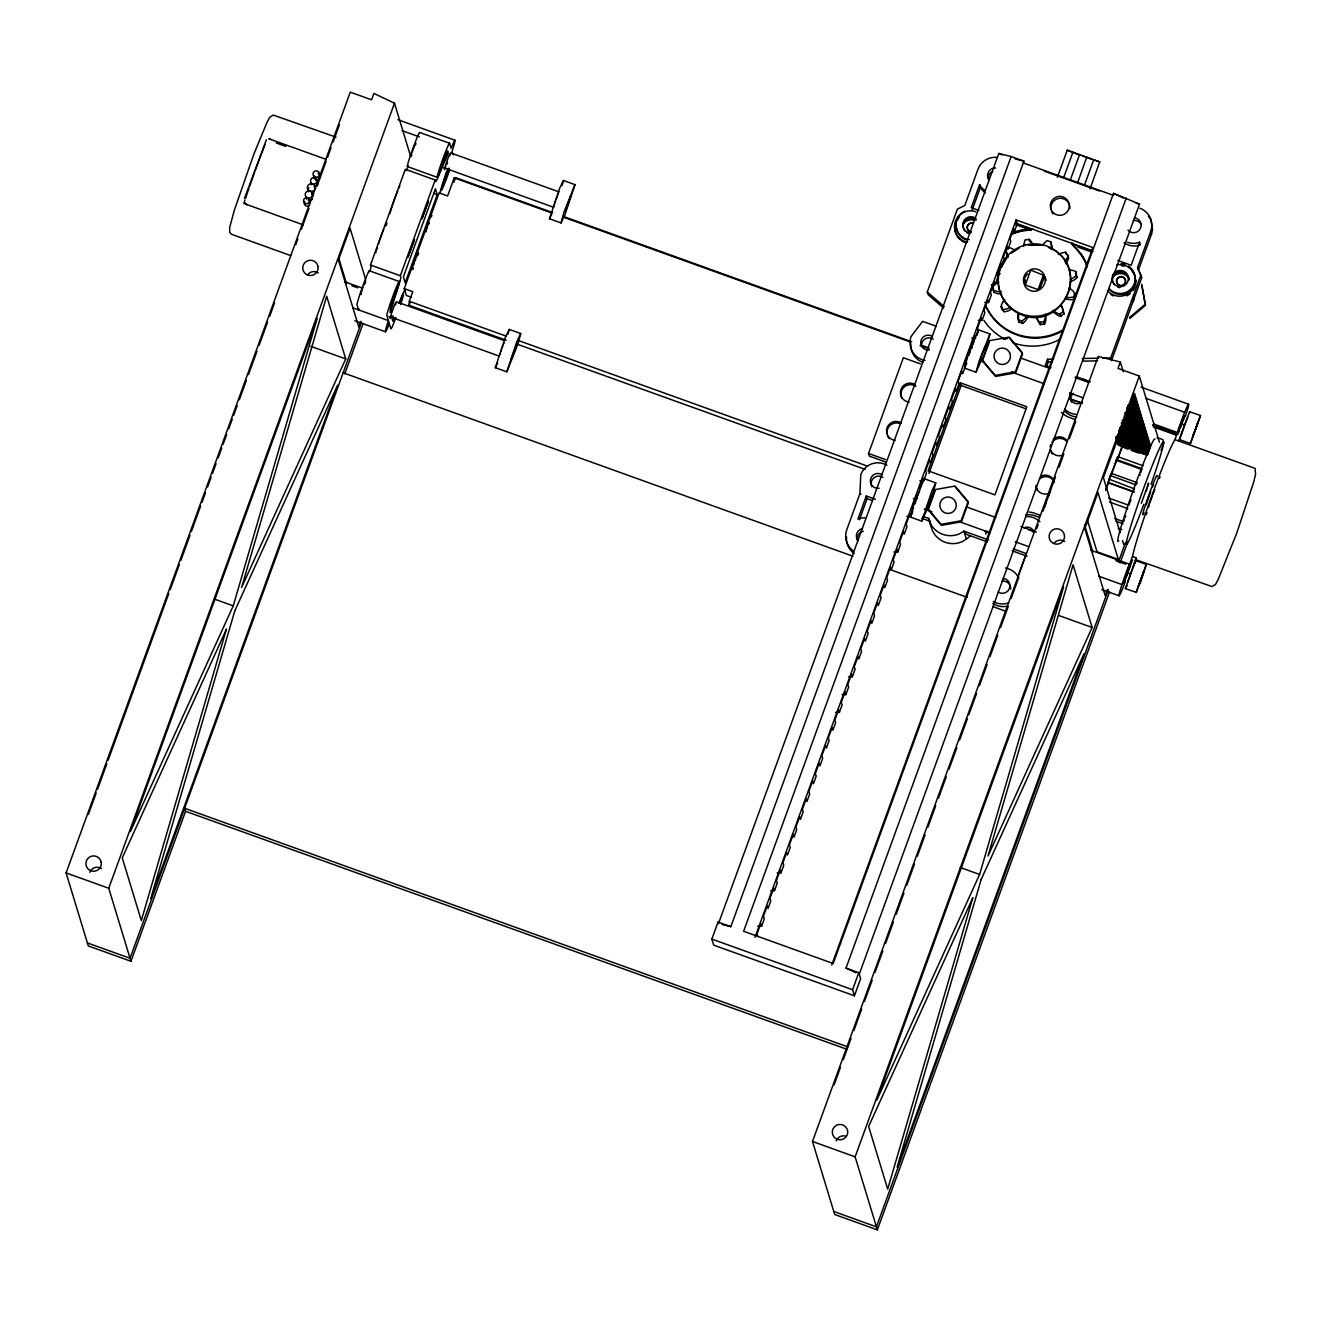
<?xml version="1.0" encoding="UTF-8"?>
<svg xmlns="http://www.w3.org/2000/svg" width="1322" height="1322" viewBox="0 0 1322 1322"><rect width="100%" height="100%" fill="white"/><g stroke="black" fill="none" stroke-linecap="round" stroke-linejoin="round"><path stroke-width="1.5" d="M1133.797 491.982L1108.2 482.761L1108.48 481.225A21.449 1.124 -70.2 0 1 1108.894 479.704L1110.348 475.623A22.639 1.19 -70.2 0 1 1110.943 474.367L1121.849 448.323M506.144 340.2L409.093 305.283L409.291 301.267L412.778 291.683L404.251 288.626L439.086 192.88L447.629 195.953L454.206 177.875L455.561 177.627L552.613 212.561M931.531 494.808L925.995 509.681L928.259 504.673M1125.65 577.598L1128.393 569.518M1125.65 575.995L1132.855 555.091A63.539 3.322 -70.2 0 1 1152.602 493.635A63.539 3.322 -70.2 0 1 1174.746 440.028L1181.091 423.718L1184.495 424.94L1187.668 417.24M1175.258 439.73L1255.074 468.368L1255.586 474.268L1253.719 481.952L1236.764 533.08L1218.306 579.218L1215.48 584.456L1212.043 586.588L1135.945 559.735L1136.127 557.834L1132.706 556.612M1184.132 417.108L1184.429 415.918L1183.058 418.661M1111.505 474.317L1111.604 473.474L1137.168 482.613L1137.085 483.522M1139.977 582.87L1138.407 586.109L1143.976 570.79L1136.309 592.405L1125.402 588.62L1135.648 560.611L1146.306 564.444L1140.109 583.613M1135.648 560.611L1135.086 563.288M1136.077 592.454L1146.306 564.444M1179.604 439.697L1189.602 411.753L1200.508 415.521L1190.511 443.481L1179.852 439.648M1189.734 412.58L1189.85 411.687M1190.279 443.548L1200.508 415.521M1018.618 314.686L1018.502 318.982A22.044 21.962 -16.9 0 0 1018.584 319.709M1134.094 491.767L1108.497 482.563L1106.679 487.934M1139.861 208.248A18.161 18.095 -16.9 0 1 1150.735 231.4L1137.564 267.573L1138.374 270.217L1151.545 234.06L1152.553 229.433L1150.917 220.229A18.161 18.095 -16.9 0 0 1148.372 216.246M1117.553 457.875L1117.701 456.867A22.639 1.19 -70.2 0 0 1117.635 456.602L1143.216 465.807M360.675 294.409L363.005 287.171M394.766 317.544L394.964 318.172M418.083 254.799L418.38 253.279L417.851 254.039M418.215 254.452L418.479 253.361M426.015 231.928L426.411 230.491M553.736 206.86L554.364 204.563M1124.311 580.408L1123.997 581.944L1125.303 579.614M1146.207 505.004L1150.718 491.42M1127.468 582.672L1136.127 557.834M1182.711 420.974L1179.852 428.675M1184.132 417.455L1184.38 416.413M495.304 367.698L505.318 337.507L509.251 329.409L520.769 333.557L517.728 344.596L506.822 371.846L495.304 367.698L497.667 362.839M507.879 334.383L509.251 329.409M506.822 371.846L516.836 341.654L520.769 333.557M549.506 218.774L559.52 188.583L563.453 180.486L574.971 184.634L564.957 214.825L561.024 222.922L549.506 218.774L551.869 213.916M562.081 185.46L563.453 180.486M561.024 222.922L564.064 211.867L574.971 184.634M927.152 509.251L921.814 521.165L910.296 517.034L913.337 505.979L924.243 478.729L935.761 482.877L932.721 493.932M921.814 521.165L931.828 490.974L935.761 482.877M981.354 360.328L976.016 372.259L964.498 368.111L967.539 357.056L978.445 329.822L989.963 333.954L986.923 345.009M976.925 335.342L978.445 329.822M976.016 372.259L979.057 361.203L989.963 333.954M1028.4 316.454L1025.525 320.849A22.044 21.962 -16.9 0 1 1022.633 323.378L1019.047 322.155L1018.155 318.982A21.449 21.367 -16.9 0 1 1017.758 316.041L1017.725 314.239A13.782 13.732 -16.9 0 1 1017.824 312.984C1002.588 305.399 994.474 286.246 1000.01 270.085M1139.944 475.292L1140.208 474.449M233.234 605.873L317.247 318.189L130.382 831.621L233.234 605.873L215.783 599.593M979.619 874.453L1063.632 586.77L876.767 1100.201L979.619 874.453L960.235 867.48M365.136 283.272L365.5 282.032M411.588 154.03L410.977 156.541L411.853 154.922M415.472 144.99L415.835 143.751M395.609 304.721C398.137 293.748 385.974 328.352 391.709 315.644M412.348 269.126L412.927 267.275M449.81 155.798C452.388 144.825 440.16 179.445 445.911 166.721M499.766 354.841L500.162 353.486M914.758 504.178L917.798 495.238M968.96 355.254L970.546 350.28M930.903 497.089L931.299 495.733M1147.711 486.628L1148.603 483.009L1141.365 503.318M1124.758 578.904L1123.469 583.382L1125.766 578.325M1129.203 568.691L1129.666 567.121M1183.405 419.785L1183.868 418.198M1122.13 447.431L1122.609 445.811A22.639 1.19 -70.2 0 0 1122.857 444.969M1012.47 308.72L1007.909 310.984A22.044 21.962 -16.9 0 1 1004.142 311.728L1001.663 308.885L1001.25 305.746A21.449 21.367 -16.9 0 1 1002.373 302.969L1003.249 301.399M1001.663 308.885L1001.927 308.009A22.044 21.962 -16.9 0 1 1002.208 307.249M1060.211 253.576L1062.574 252.783A22.639 22.557 -16.9 0 1 1065.681 252.221L1067.895 255.956A21.449 21.367 -16.9 0 1 1066.771 258.715L1065.879 260.285A13.782 13.732 -16.9 0 1 1065.168 261.31A11.204 11.171 -16.9 0 1 1064.805 261.756M358.906 308.737L358.543 309.877L357.006 304.82A18.161 0.942 -70.2 0 1 363.55 284.081A18.161 0.942 -70.2 0 1 369.301 271.754M393.592 318.982L392.849 321.263L392.171 319.015L393.278 315.991M426.857 228.97L427.469 227.087M449.348 168.985L444.985 180.436L449.083 168.092M984.559 349.867C988.806 335.441 976.545 368.673 981.783 357.518M1140.803 472.516L1141.15 471.442A22.044 1.157 -70.2 0 1 1141.564 470.202M1124.262 580.209L1125.352 577.003M1128.294 570.658L1127.633 572.657M1178.464 431.286L1181.901 421.52M1182.496 421.735L1181.835 423.734M1183.074 420.859L1183.686 418.958M1185.305 416.529L1186.809 411.836A22.689 1.19 -70.2 0 0 1185.999 409.159L1184.297 413.257A22.689 1.19 -70.2 0 0 1178.365 429.22L1177.72 433.963L1152.685 424.957M1111.719 473.871L1115.388 462.799A21.449 1.124 -70.2 0 1 1116.198 460.287L1117.635 456.602M245 199.903L243.826 203.472L303.135 224.823M245.661 197.97L248.966 188.253M412.084 152.476L414.645 145.47M413.439 265.573L414.249 263.26M500.708 351.784L501.352 349.884M554.91 202.877L555.554 200.961M1146.108 491.453L1146.984 488.892M1124.89 578.226L1126.08 574.872M1129.186 405.061L1132.921 406.399L1135.615 396.583L1132.227 404.152L1135.135 394.997L1131.748 402.566L1134.64 393.411L1103.391 477.573L1120.164 532.716M1127.798 405.97L1133.4 407.986L1136.094 398.17L1132.921 406.399M1128.277 407.556L1133.879 409.572L1136.573 399.756L1133.4 407.986M1126.906 408.465L1134.359 411.159L1137.069 401.343L1133.879 409.572M1127.385 410.051L1134.854 412.745L1137.548 402.929L1134.359 411.159M1127.864 411.638L1135.334 414.331L1138.027 404.515L1134.854 412.745M1126.476 412.563L1135.813 415.918L1138.506 406.102L1135.334 414.331M1125.105 413.472L1136.292 417.504L1138.986 407.688L1135.813 415.918M1125.584 415.058L1136.771 419.091L1139.481 409.275L1136.292 417.504M1124.196 415.967L1137.267 420.677L1139.961 410.861L1136.771 419.091M1124.692 417.554L1137.746 422.263L1140.44 412.447L1137.267 420.677M1125.171 419.14L1138.225 423.833L1140.919 414.034L1137.746 422.263M1123.783 420.049L1138.705 425.42L1141.415 415.604L1138.225 423.833M1122.395 420.974L1139.2 427.006L1141.894 417.19L1138.705 425.42M1122.89 422.561L1139.68 428.592L1142.373 418.777L1139.2 427.006M1121.502 423.47L1140.159 430.179L1142.852 420.363L1139.68 428.592M1121.981 425.056L1140.638 431.765L1143.348 421.949L1140.159 430.179M1122.461 426.642L1141.134 433.352L1143.827 423.536L1140.638 431.765M1121.089 427.551L1141.613 434.938L1144.307 425.122L1141.134 433.352M1119.701 428.46L1142.092 436.524L1144.786 426.709L1141.613 434.938M1120.18 430.047L1142.572 438.111L1145.265 428.295L1142.092 436.524M1118.809 430.972L1143.051 439.697L1145.761 429.881L1142.572 438.111M1119.288 432.542L1143.547 441.284L1146.24 431.468L1143.051 439.697M1119.767 434.128L1144.026 442.87L1146.719 433.054L1143.547 441.284M1118.379 435.054L1144.505 444.456L1147.199 434.641L1144.026 442.87M1117.007 435.963L1144.984 446.026L1147.694 436.227L1144.505 444.456M1115.619 436.871L1145.48 447.613L1148.174 437.813L1144.984 446.026M1116.099 438.458L1145.959 449.199L1148.653 439.383L1145.48 447.613M1147.413 453.958L1150.586 445.729L1147.694 454.884L1117.834 444.142L1117.553 443.217L1147.413 453.958L1117.354 442.556L1117.073 441.631L1146.918 452.372L1116.578 440.044L1146.438 450.785L1149.132 440.97L1145.959 449.199M1146.719 451.711L1149.628 442.556L1146.438 450.785M1147.199 453.297L1150.107 444.142L1146.918 452.372M1105.671 489.718L1111.472 473.491M1065.317 299.185L1071.217 299.747A22.044 21.962 -16.9 0 0 1073.481 299.383L1074.389 299.185L1073.695 296.921L1074.935 293.335A22.044 21.962 -16.9 0 0 1072.406 290.46L1071.035 289.287A13.782 13.732 -16.9 0 0 1070.01 288.576A11.204 11.171 -16.9 0 0 1069.217 288.113L1068.936 287.981M1074.389 299.185L1075.629 295.616L1074.935 293.335M249.627 186.303L254.551 172.438M244.52 198.366L266.366 139.785M847.666 1046.859L184.634 808.271L185.559 811.295L130.961 961.276L88.31 945.941L66.1 872.917L350.28 92.143L371.598 99.811L373.928 93.432L394.485 103.232L410.448 155.732M88.425 814.335L96.192 793.035M97.597 789.151L106.768 763.967M108.173 760.084L168.819 593.462M170.224 589.595L179.395 564.411M180.8 560.528L189.971 535.344M191.393 531.477L200.547 506.276M201.969 502.41L205.488 492.726M207.604 486.909L211.123 477.225M212.545 473.342L216.064 463.658M218.18 457.842L221.716 448.158M223.121 444.291L226.64 434.591M228.756 428.791L232.292 419.091M233.697 415.224L237.216 405.54M239.332 399.723L246.388 380.339M248.503 374.539L256.964 351.288M259.079 345.472L267.54 322.221M269.655 316.404L274.596 302.854M295.764 244.702L297.847 238.985M301.3 229.466L308.918 208.529M317.131 185.989L326.187 161.086M327.592 157.268L331.062 147.684M333.161 141.95L339.44 124.714M130.961 961.276L108.751 888.252L394.485 103.232M370.193 270.316A22.689 1.19 -70.2 0 0 370.937 266.515L370.474 265.011L405.325 169.282L435.186 180.023L435.649 181.527A22.689 1.19 -70.2 0 0 440.011 172.538A28.126 1.471 -70.2 0 1 445.481 159.879L448.29 153.022L447.613 150.791L446.886 153.055A18.161 0.942 -70.2 0 1 437.714 176.768A18.161 0.942 -70.2 0 1 441.862 161.73A18.161 0.942 -70.2 0 1 449.579 143.239L419.718 132.497A18.161 0.942 -70.2 0 0 412.266 150.229A18.161 0.942 -70.2 0 0 407.672 166.341M360.823 321.395L358.774 327.013L338.415 260.054L350.033 228.144L365.599 279.355M361.484 322.37L130.035 958.252L87.384 942.917M344.761 373.878L363.12 323.444M395.922 317.644A18.161 0.942 -70.2 0 1 390.882 328.798L386.867 315.561A18.161 0.942 -70.2 0 1 393.675 294.095A18.161 0.942 -70.2 0 1 399.029 283.073A18.161 0.942 -70.2 0 1 390.354 308.356L390.221 312.587L392.75 304.787A28.126 1.471 -70.2 0 1 397.426 289.535A22.689 1.19 -70.2 0 0 400.797 277.273L400.335 275.753L435.186 180.023M437.235 194.731L405.176 282.792L403.392 276.893L435.434 188.798L437.235 194.731L433.517 193.392M409.093 305.283L410.25 302.094M453.81 182.419L455.561 177.627M886.384 462.254L869.331 456.123L868.521 453.479L903.356 357.733L920.426 363.88M943.478 307.96L928.094 294.657L927.284 292.013L957.359 209.173L964.829 205.422L977.999 169.249A18.161 18.095 -16.9 0 1 996.623 157.368M875.395 499.253L866.307 495.981L857.912 519.05L860.639 518.174A18.161 18.095 -16.9 0 1 865.381 517.96M984.659 190.236A18.161 18.095 -16.9 0 1 981.155 187.063L979.619 184.667L971.224 207.719L978.891 210.479M859.416 519.777L867.116 498.642L866.307 495.981M972.034 210.363L980.428 187.311L979.619 184.667M1126.294 197.97L845.997 968.101L858.788 972.711L860.622 978.759L854.425 995.78L713.682 945.131L711.847 939.083L718.044 922.062L730.835 926.672L1011.132 156.541L1023.939 161.135L743.625 931.266L833.191 963.507L1113.504 193.376L1139.547 204.084L859.25 974.231M1011.132 156.541L998.804 153.451L718.49 923.582L718.044 922.062M754.978 937.381L1016.122 219.915L1092.897 247.545L831.753 965.01M916.427 495.899L912.676 506.21L913.485 508.854M919.154 488.396L922.921 478.068L923.731 480.712L919.864 480.729M968.332 353.305L964.564 363.633L965.374 366.277L962.647 373.779L961.838 371.135L958.086 381.447L958.88 384.107L956.153 391.593L955.343 388.949L951.592 399.277L952.402 401.921L949.675 409.423L948.866 406.779L945.114 417.108L945.908 419.752L943.181 427.254L942.371 424.593L938.62 434.921L939.43 437.565L936.703 445.068L935.893 442.424L932.126 452.752L932.935 455.396L930.209 462.898L929.399 460.238L925.648 470.566L926.458 473.21L923.731 480.712M757.688 926.292L761.555 926.292L764.281 918.79L763.472 916.146L767.223 905.818L768.032 908.462L770.759 900.96L769.966 898.316L773.717 887.987L774.527 890.648L770.66 890.648M774.527 890.648L777.253 883.146L776.444 880.502L780.211 870.173L781.005 872.817L777.154 872.834M781.005 872.817L783.748 865.315L782.938 862.671L786.689 852.343L787.499 855.004L790.226 847.501L789.416 844.857L793.183 834.529L793.977 837.173L796.72 829.671L795.91 827.027L799.661 816.699L800.471 819.343L803.198 811.857L802.388 809.196L806.156 798.885L806.965 801.529L809.692 794.026L808.882 791.382L812.633 781.054L813.443 783.698L816.17 776.212L815.36 773.552L819.128 763.24L819.937 765.884L822.664 758.382L821.854 755.738L825.606 745.41L826.415 748.054L829.142 740.568L828.349 737.907L832.1 727.596L832.91 730.24L835.636 722.737L834.826 720.093L838.594 709.765L839.387 712.409L835.537 712.426M839.387 712.409L842.114 704.907L841.321 702.263L845.072 691.935L845.882 694.595L842.015 694.595M845.882 694.595L848.608 687.093L847.799 684.449L851.566 674.121L852.359 676.765L848.509 676.781M852.359 676.765L855.103 669.263L854.293 666.619L858.044 656.29L858.854 658.951L861.58 651.449L860.771 648.805L864.538 638.476L865.348 641.12L868.075 633.618L867.265 630.974L871.016 620.646L871.826 623.306L874.553 615.804L873.743 613.16L877.511 602.832L878.32 605.476L881.047 597.974L880.237 595.33L883.988 585.002L884.798 587.646L887.525 580.16L886.732 577.499L890.483 567.188L891.292 569.832L894.019 562.329L893.209 559.685L896.96 549.357L897.77 552.001L893.92 552.018M897.77 552.001L900.497 544.515L899.704 541.855L903.455 531.543L904.265 534.187L906.991 526.685L906.181 524.041L909.949 513.713L910.742 516.357L906.892 516.373M911.436 514.489L912.791 510.738M976.991 334.383L978.346 330.632L977.536 327.988L981.304 317.66L982.114 320.304L978.247 320.321M982.114 320.304L984.84 312.818L984.031 310.158L987.782 299.846L988.592 302.49L984.725 302.49M988.592 302.49L991.318 294.988L990.509 292.344L994.276 282.016L995.086 284.66L991.219 284.676M995.086 284.66L997.813 277.157L997.003 274.513L1000.754 264.185L1001.564 266.846L1004.29 259.343L1003.497 256.699L1007.248 246.371L1008.058 249.015L1010.785 241.513L1009.975 238.869L1013.726 228.541L1014.536 231.201L1017.262 223.699L1016.122 219.915M935.216 490.677L928.242 509.813L941.38 525.363L961.491 521.777L968.448 502.624L955.31 487.074M989.418 341.754L982.444 360.889L995.582 376.456L1015.693 372.854L1022.65 353.718L1009.512 338.151M1057.402 177.198L1067.234 150.179L1077.281 154.063M1063.78 177.313L1072.919 152.228L1080.619 155.203M1070.44 179.643L1079.578 154.558L1092.236 159.351M1043.752 274.084L1037.704 290.691L1036.299 291.137A11.27 11.22 -16.9 0 1 1025.723 287.337L1024.93 286.097L1030.962 269.49L1032.383 269.044A11.27 11.22 -16.9 0 1 1042.959 272.844L1044.595 277.471M1077.761 182.337L1086.734 157.12M1039.786 289.402L1044.496 276.496L1045.272 277.719A11.27 11.22 -16.9 0 1 1046.148 280.446M1084.585 184.799L1093.724 159.714L1099.722 161.813L1090.022 188.93M1053.651 359.105L1047.536 359.237L1045.256 365.483L1051.007 367.566M1046.627 366.574L1048.329 361.881L1047.536 359.237M854.425 995.78L852.591 989.732L858.788 972.711M1127.484 242.29A18.161 18.095 -16.9 0 0 1136.837 243.083L1139.564 242.207L1131.169 265.276L1117.751 260.451M1109.522 591.992L877.362 1229.857L834.711 1214.521L812.485 1141.481L1098.218 356.461L1120.312 362.013L1123.27 371.73M834.116 1084.85L840.462 1067.416M843.287 1059.666L851.038 1038.348M853.863 1030.598L861.614 1009.297M864.439 1001.547L872.189 980.23M875.015 972.48L882.766 951.162M885.591 943.412L893.358 922.112M896.167 914.361L903.934 893.044M906.743 885.294L914.51 863.977M917.319 856.226L925.086 834.926M927.912 827.175L935.662 805.858M938.488 798.108L946.238 776.791M949.064 769.04L956.814 747.74M959.64 739.99L967.39 718.672M968.811 714.805L976.561 693.488M979.387 685.738L987.137 664.421M989.963 656.67L997.713 635.37M1000.539 627.62L1008.289 606.302M1011.115 598.552L1018.865 577.235M1042.843 511.399L1046.247 502.013M1048.296 496.378L1053.089 483.241M1044.363 507.499L1050.643 490.264M1053.419 482.613L1055.518 476.862M1059.005 467.294L1063.88 453.892M1069.448 438.573L1075.728 421.338M1139.267 271.902L1141.663 277.769L1111.521 360.559L1110.728 357.915L1140.869 275.075L1137.564 267.573M1120.312 362.013L1117.999 368.392L1139.316 376.059L1159.427 442.176M877.362 1229.857L855.136 1156.833L1139.316 376.059M1107.258 589.893L1105.175 595.594L1084.8 528.618L1097.971 492.462L1118.329 559.437L1097.012 551.753L1087.428 520.24M1108.431 589.43L876.436 1226.833L833.785 1211.481M1118.478 561.833L1125.534 542.433M1120.098 562.908L1127.864 541.59M1161.03 450.455L1163.856 442.705L1162.93 439.681L1157.114 437.582M1127.997 572.376L1132.524 559.917M1178.662 440.953L1184.495 424.94M1135.301 562.924L1135.945 559.735M960.35 382.818L928.11 470.83L994.954 494.874L1026.83 406.746L960.35 382.818L961.144 385.462L928.92 473.474M1106.597 488.165L1105.655 490.098M1122.361 445.564L1122.048 446.423A21.449 1.124 -70.2 0 0 1121.039 449.232L1118.065 458.023M255.179 170.703L260.847 155.467M446.72 164.639L447.58 162.358M415.042 261.029L415.885 258.715M556.281 198.944L557.008 196.995M502.079 347.868L502.806 345.918M971.273 348.281L972.001 346.314M985.683 534.088L986.807 531.064M1126.493 573.665L1129.418 566.312M1126.113 577.532L1126.972 575.252M1125.138 517.464L1125.716 515.944M261.541 153.666L265.061 144.643M363.682 285.37L365.616 280.859M1181.538 422.462L1182.678 419.537M1181.025 425.932L1180.298 427.75M1090.832 550.249L1129.352 564.114L1128.178 567.121A22.689 1.19 -70.2 0 0 1122.361 583.448L1120.841 588.158A22.689 1.19 -70.2 0 0 1121.667 590.835L1123.353 586.737A22.689 1.19 -70.2 0 0 1125.286 581.796M1126.823 574.855L1125.832 577.268M416.628 256.881L418.363 252.948M389.346 323.741L388.057 326.865A22.689 1.19 -70.2 0 1 387.247 324.187L388.404 320.618L352.759 307.795M557.702 195.21L558.314 193.739M503.5 344.133L504.095 342.662M972.695 344.546L973.785 341.985M918.493 493.47L919.583 490.908M1182.347 420.379L1183.901 416.694M1178.794 432.41L1179.521 430.691M1130.112 501.897L1130.988 499.865M1000.457 268.564L1007.794 256.468A13.782 13.732 -16.9 0 1 1007.265 255.344L1006.67 253.642A22.044 21.962 -16.9 0 1 1005.926 249.891L1009.661 247.677A21.449 21.367 -16.9 0 1 1012.437 248.8L1014.007 249.676M415.207 144.115L415.653 143.123M361.088 294.195L361.517 293.203M431.236 216.94L431.914 215.354M412.712 269.539L413.257 268.349M1152.52 486.926L1153.643 484.612M345.736 358.923L241.612 587.447L326.666 296.227L345.736 358.923L310.852 346.364M1092.137 627.487L988.013 856.028L1073.067 564.808L1092.137 627.487L1059.17 615.639M1127.088 585.646L1125.402 588.62M964.498 368.111L966.861 363.253M910.296 517.034L912.659 512.176M1065.747 263.722L1067.746 260.368A22.044 21.962 -16.9 0 0 1068.589 258.22L1068.159 255.08M1017.824 312.984C1061.186 336.218 1094.418 265.474 1048.412 247.445M1004.77 299.433L1004.571 299.664A11.204 11.171 -16.9 0 0 1003.976 300.375M1075.877 275.868L1075.844 271.539A22.639 22.557 -16.9 0 0 1072.869 270.465L1070.423 269.969A13.782 13.732 -16.9 0 0 1069.184 269.87M1075.844 271.539L1076.571 278.132A21.449 21.367 -16.9 0 1 1074.208 279.967L1070.093 281.916M1052.973 310.306L1053.386 310.72A11.204 11.171 -16.9 0 0 1054.097 311.314A13.782 13.732 -16.9 0 0 1055.121 312.025L1056.708 312.901A21.449 21.367 -16.9 0 0 1059.467 314.008L1063.218 311.794A22.639 22.557 -16.9 0 0 1062.657 308.704L1061.88 306.34M1053.287 312.157L1058.013 315.462A22.044 21.962 -16.9 0 0 1060.161 316.288L1063.913 314.074A22.044 21.962 -16.9 0 0 1063.169 310.306L1062.161 307.712M1129.533 317.445L1145.166 304.308L1141.613 284.28M1129.847 318.453L1145.48 305.332L1141.911 285.304M1011.214 253.196L1019.196 248.09M988.608 539.987L963.936 531.114L960.136 533.526A22.689 22.606 -16.9 0 1 929.977 522.686L928.622 518.406L922.905 516.357M965.936 532.997L964.729 533.758L987.534 541.97M1099.854 161.912L1096.863 161.086M1079.463 154.575L1078.091 154.327M1073.695 296.921L1072.803 297.12A21.449 21.367 -16.9 0 1 1069.829 297.533L1068.027 297.566A13.782 13.732 -16.9 0 1 1066.788 297.467A11.204 11.171 -16.9 0 1 1066.21 297.367M1033.16 245.231A11.204 11.171 -16.9 0 0 1032.961 244.702A13.782 13.732 -16.9 0 0 1032.416 243.579L1031.507 242.025A21.449 21.367 -16.9 0 0 1029.656 239.679L1025.31 239.728A22.639 22.557 -16.9 0 0 1024.253 242.686L1023.74 245.115A13.782 13.732 -16.9 0 0 1023.625 246.371M1035.969 316.454A11.204 11.171 -16.9 0 0 1036.184 316.999A13.782 13.732 -16.9 0 0 1036.712 318.123L1037.638 319.66A21.449 21.367 -16.9 0 0 1039.472 322.006L1043.818 321.957A22.639 22.557 -16.9 0 0 1044.892 318.999L1045.405 316.569A13.782 13.732 -16.9 0 0 1045.52 315.33A11.204 11.171 -16.9 0 0 1045.52 314.405L1045.504 314.091M1036.266 317.115L1038.728 322.502A22.044 21.962 -16.9 0 0 1040.166 324.287L1044.512 324.237A22.044 21.962 -16.9 0 0 1045.752 320.618L1046.033 315.38M1003.481 339.242L1007.513 338.515M1028.235 245.231L1040.827 245.264M1001.465 291.782L1000.886 291.832A11.204 11.171 -16.9 0 1 999.961 291.832A13.782 13.732 -16.9 0 1 998.705 291.716L996.937 291.385A22.044 21.962 -16.9 0 1 993.301 290.146L993.252 285.816A21.449 21.367 -16.9 0 1 995.615 283.982L997.168 283.057A13.782 13.732 -16.9 0 1 998.308 282.528A11.204 11.171 -16.9 0 1 998.837 282.313M1127.749 508.788L1127.798 508.788A22.044 1.157 -70.2 0 1 1127.683 508.64L1109.389 501.947M1001.58 294.095L997.631 293.649A22.044 21.962 -16.9 0 1 993.995 292.426L993.301 290.162M1010.917 234.44A58.779 58.565 -16.9 0 1 1028.813 230.259L1030.978 230.226L1030.631 229.086L1028.483 229.136A58.779 58.565 -16.9 0 0 1012.47 232.573M1082.189 358.51L1098.483 358.163M1102.565 358.08L1110.728 357.915M1048.329 361.881L1052.411 361.798M1082.982 361.154L1097.26 360.856M971.753 338.151L975.619 338.135L974.81 335.491L971.059 345.802L971.868 348.463M913.37 498.543L917.237 498.543M1072.836 152.261L1067.234 150.179M1092.716 159.466L1085.131 156.872M1015.131 158.937L1023.939 161.135M1136.028 203.208L1139.547 204.084M722.027 924.458L730.835 926.672M1052.114 249.164L1052.015 247.247A22.044 21.962 -16.9 0 0 1051.668 244.967L1050.775 241.81L1047.189 240.571A22.639 22.557 -16.9 0 0 1044.777 242.62L1043.124 244.471A13.782 13.732 -16.9 0 0 1042.546 245.281M1018.37 319.891L1021.956 321.114L1022.633 323.378M859.796 493.651L860.986 494.064M1084.238 156.574L1082.321 155.897M1023.344 162.953L1113.554 195.408M1044.231 171.116L1099.524 191.012M1017.262 223.699L1092.121 250.635M1015.296 223.567L1030.631 229.086M1087.428 266.581A58.779 58.565 -16.9 0 0 1073.745 246.437L1071.778 243.892L1092.848 251.477M1015.461 224.641L1030.978 230.226M1077.942 247.115L1091.526 252.006M397.905 119.707L455.082 140.281M1141.035 387.115L1188.676 404.268M402.004 130.614L419.338 136.86M1146.191 398.401L1184.71 412.266M936.125 326.22L922.624 321.362L911.106 336.466A18.161 18.095 -16.9 0 0 925.036 360.427M1075.959 376.539L1090.336 381.711M450.587 152.873L559.156 191.938M1020.799 358.047L1049.866 368.507M1075.067 377.58L1088.65 382.455M1128.988 404.4L1132.706 405.738M1127.6 405.309L1133.202 407.325M1128.079 406.895L1133.681 408.911M1126.691 407.804L1134.16 410.498M1127.187 409.39L1134.64 412.084M1127.666 410.977L1135.119 413.67M1126.278 411.886L1135.615 415.24M443.068 167.481L553.571 207.257M980.313 360.807L984.196 362.195M1011.347 371.961L1044.297 383.826M1069.498 392.898L1083.065 397.773M1124.89 412.811L1136.094 416.827M1154.156 424.131L1177.274 432.459M1125.386 414.381L1136.573 418.413M1152.817 425.353L1177.852 434.376M1125.865 415.967L1137.052 419.999M1153.263 426.874L1176.382 435.186M1124.477 416.893L1137.548 421.586M564.263 216.742L911.717 341.77M921.417 345.273L929.184 348.066M1070.886 399.046L1082.52 403.243L1069.531 399.277M1124.956 418.479L1138.027 423.172M454.206 177.875L551.257 212.792M562.908 216.99L910.362 342.001M920.062 345.505L927.829 348.297M1123.584 419.388L1138.506 424.759M336.003 137.141L273.224 115.064L269.787 117.195L266.961 122.434L253.841 154.211L234.49 209.752L229.681 227.401L229.698 232.49L231.714 234.358L290.724 255.592M1122.196 420.297L1138.986 426.345M1122.675 421.883L1139.481 427.931M1121.304 422.792L1139.961 429.518M407.341 166.539L437.185 177.28M1121.783 424.379L1140.44 431.104M1122.262 425.965L1140.919 432.691M1120.874 426.89L1141.398 434.277M1119.503 427.799L1141.894 435.863M1119.982 429.386L1142.373 437.433M1118.594 430.294L1142.852 439.02M1119.073 431.881L1143.332 440.606M1119.569 433.467L1143.827 442.192M1118.181 434.376L1144.307 443.779M1075.381 419.636L1069.696 417.587A22.689 22.606 -16.9 0 1 1061.417 412.348M1118.66 435.963L1144.786 445.365M1117.288 436.888L1145.265 446.952M1115.9 437.797L1145.761 448.538M1116.379 439.383L1146.24 450.124M961.144 385.462L1025.74 408.713M1124.196 446.208L1146.124 454.107M270.134 139.223L325.873 159.284M1129.236 448.836L1118.032 444.803L1127.649 449.083M1132.954 450.174L1146.025 454.867M1131.368 450.422L1138.837 453.099M276.215 142.958L285.866 146.411M1116.479 459.494L1142.059 468.699M1116.198 460.287L1141.795 469.508M1110.348 475.623L1135.928 484.827A22.044 1.157 -70.2 0 1 1136.259 484.116M1109.042 479.175L1134.491 488.909A22.044 1.157 -70.2 0 0 1134.259 489.751M1108.646 498.03L1128.757 505.268A22.044 1.157 -70.2 0 1 1129.732 502.839M1114.479 518.373L1123.617 521.661A22.044 1.157 -70.2 0 1 1124.444 519.381M1115.718 521.116L1123.022 523.76M1118.23 528.288L1121.882 529.61M370.474 265.011L400.335 275.753M369.4 270.779L399.244 281.52M868.521 453.479L885.575 459.61M1040.546 515.382L1034.862 513.333A22.689 22.606 -16.9 0 0 1029.078 512.06M1039.456 517.348L1035.655 515.977A22.689 22.606 -16.9 0 0 1025.922 514.721M411.439 297.268L406.317 295.434L404.251 288.626M409.291 301.267L506.343 336.185M517.993 340.382L867.397 466.104M344.712 281.768L362.046 288.014M517.794 344.398L865.249 469.426M351.801 285.734L357.618 287.832M396.385 301.78L503.004 340.151M966.58 506.97L995.664 517.431M1020.865 526.503L1036.382 532.072M1115.867 560.677L1125.567 564.163M1126.889 572.624L1130.293 573.864M388.866 316.404L499.369 356.163M924.177 509.036L931.927 511.812M959.078 521.579L990.095 532.749M1015.296 541.822L1028.863 546.697M984.873 531.427L988.757 532.832M1098.879 576.276L1121.998 584.588M1013.28 548.878L1026.269 553.538L1017.874 576.607L1016.337 574.211A18.161 18.095 -16.9 0 0 1005.579 568.047M867.116 498.642L872.454 500.559M921.831 518.323L929.432 521.066M1012.222 550.844L1027.078 556.198M354.891 320.783L385.396 331.756M1101.837 589.562L1118.99 595.726M343.142 372.787L853.004 556.248M889.838 569.501L967.39 597.412M992.591 606.484L1006.158 611.359M711.847 939.083L852.591 989.732M185.559 811.295L846.642 1049.189M66.1 872.917L108.751 888.252M812.485 1141.481L855.136 1156.833M1095.327 160.491L1093.724 159.714M1113.504 193.376L1123.436 197.953M998.804 153.451L1002.126 154.971M845.997 968.101L855.929 972.695M1000.209 273.72L999.928 273.571A11.204 11.171 -16.9 0 1 999.118 273.109A13.782 13.732 -16.9 0 1 998.093 272.398L997.664 272.051M998.788 274.662L997.416 273.505A22.044 21.962 -16.9 0 1 996.937 273.026M1071.778 243.892L1073.398 245.297A58.779 58.565 -16.9 0 1 1087.081 265.458M927.284 292.013L944.205 306.638M1060.905 305.779L1061.963 307.332M1000.969 306.621L1004.142 311.744M1031.804 243.727L1032.846 245.347M980.428 187.311L981.965 189.707A18.161 18.095 -16.9 0 0 985.468 192.896M1007.744 257.096L1007.347 255.923A22.044 21.962 -16.9 0 1 1006.62 252.155L1005.926 249.891M930.622 524.999L932.407 530.618A22.689 22.606 -16.9 0 0 962.565 541.475L967.555 538.285A22.689 22.606 -16.9 0 0 970.348 535.493M1150.735 231.4L1151.545 234.06M1139.564 242.207L1140.374 244.867L1137.647 245.727A18.161 18.095 -16.9 0 1 1124.08 242.769M1076.554 275.24L1077.248 277.521M1065.681 252.221L1066.375 254.485M1063.218 311.794L1063.913 314.074M1060.36 314.289L1061.037 316.553M1122.56 540.599L1123.75 544.532M1129.352 564.114L1129.814 565.618M1029.045 239.001L1029.722 241.265M1043.818 321.957L1044.512 324.237M1040.1 322.684L1040.794 324.964M1039.472 322.023L1040.166 324.287M1084.503 524.652L1092.897 552.232M963.936 531.114L966.349 539.062M928.622 518.406L931.052 526.354M761.555 926.292L760.745 923.648L756.977 933.96L757.787 936.604M449.579 143.239L451.116 148.295L452.405 145.172A22.689 1.19 -70.2 0 1 453.215 147.849L452.074 151.419L453.099 154.79M315.132 177.148A3.255 3.255 -16.9 0 0 319.461 173.513A3.255 3.255 -16.9 0 0 314.157 171.612A3.255 3.255 -16.9 0 0 315.132 177.148L315.875 179.561A3.255 3.255 -16.9 0 0 319.081 178.982M338.713 258.038L346.496 283.652M1140.869 275.075L1141.663 277.769M1050.775 241.81L1050.973 242.703A22.044 21.962 -16.9 0 1 1051.337 244.967L1051.403 247.462A13.782 13.732 -16.9 0 1 1051.304 248.701A11.204 11.171 -16.9 0 1 1051.221 249.263M1019.047 322.155L1018.849 321.263A22.044 21.962 -16.9 0 1 1018.7 320.469M993.268 288.725L993.995 292.426M1069.895 208.546L1069.779 206.067A9.535 9.502 -16.9 0 0 1050.907 206.943L1051.023 209.421M1049.338 493.205A9.535 9.502 -16.9 0 1 1035.919 486.281M1041.273 476.003A9.535 9.502 -16.9 0 1 1053.948 480.564M895.209 440.358A9.535 9.502 -16.9 0 1 887.079 427.667A9.535 9.502 -16.9 0 1 901.488 423.09M909.139 402.07A9.535 9.502 -16.9 0 1 901.009 389.379A9.535 9.502 -16.9 0 1 915.435 384.801M1063.285 454.917A9.535 9.502 -16.9 0 1 1050.61 450.356M1053.122 439.053A9.535 9.502 -16.9 0 1 1066.54 440.193M1028.566 529.808A7.486 7.453 -16.9 0 1 1033.655 532.436M921.599 346.562A7.486 7.453 -16.9 0 1 933.266 339.126M1071.464 402.136A7.486 7.453 -16.9 0 1 1073.431 393.262M871.859 486.711A7.486 7.453 -16.9 0 1 882.931 477.407M1082.255 402.02A7.486 7.453 -16.9 0 1 1070.407 393.791M929.465 349.95A7.486 7.453 -16.9 0 1 920.856 341.01A7.486 7.453 -16.9 0 1 932.456 336.482M1023.939 527.842A7.486 7.453 -16.9 0 1 1033.903 531.427M879.147 488.231A7.486 7.453 -16.9 0 1 870.52 479.291A7.486 7.453 -16.9 0 1 882.121 474.763M886.897 465.195A18.161 18.095 -16.9 0 0 860.771 474.747L859.911 493.684L846.741 529.858A18.161 18.095 -16.9 0 0 853.417 550.844M1025.508 516.588A18.161 18.095 -16.9 0 1 1039.935 521.777M1052.411 453.958A9.535 9.502 -16.9 0 1 1050.329 449.497M1050.213 447.018A9.535 9.502 -16.9 0 1 1050.759 444.605M1051.899 442.407A9.535 9.502 -16.9 0 1 1067.003 441.697M1037.142 490.165A9.535 9.502 -16.9 0 1 1036.283 485.323M1039.637 478.861A9.535 9.502 -16.9 0 1 1054.411 482.084M889.194 438.524A9.535 9.502 -16.9 0 1 887.855 436.442M887.112 434.079A9.535 9.502 -16.9 0 1 899.737 423.47M901.802 398.153A9.535 9.502 -16.9 0 1 915.882 386.321M1075.877 414.348A18.161 18.095 -16.9 0 1 1064.623 409.142M1083.643 379.298A18.161 18.095 -16.9 0 1 1087.841 381.463M1006.406 373.498A9.535 9.502 -16.9 0 1 1003.91 373.614M922.773 362.278A18.161 18.095 -16.9 0 1 910.891 343.72M1076.686 416.992A18.161 18.095 -16.9 0 1 1064.359 410.63M1008.669 602.865A18.161 18.095 -16.9 0 1 993.367 601.56M1003.084 578.441A7.486 7.453 -16.9 0 1 1009.479 588.406A7.486 7.453 -16.9 0 1 998.143 592.008M858.077 540.797A7.486 7.453 -16.9 0 1 862.506 528.651M930.605 524.983A22.689 22.606 -16.9 0 1 930.275 521.05M854.21 553.488A18.161 18.095 -16.9 0 1 846.526 537.112M857.234 539.954A7.486 7.453 -16.9 0 1 863.316 531.295M1006.406 606.335A18.161 18.095 -16.9 0 1 992.839 603.377M1001.944 581.184A7.486 7.453 -16.9 0 1 1010.702 589.149M988.492 179.362A7.486 7.453 -16.9 0 1 992.69 171.282M989.319 180.205A7.486 7.453 -16.9 0 1 995.697 167.96M1134.326 217.833A7.486 7.453 -16.9 0 1 1140.308 228.689A7.486 7.453 -16.9 0 1 1127.947 230.078M1060.244 339.192A58.779 58.565 -16.9 0 1 1012.569 342.646M1005.067 339.357A58.779 58.565 -16.9 0 1 983.932 320.453M1116.875 264.797A15.881 15.831 -16.9 0 1 1134.573 285.75A15.881 15.831 -16.9 0 1 1107.489 290.592M967.621 242.256A15.881 15.831 -16.9 0 1 955.029 222.608A15.881 15.831 -16.9 0 1 975.785 211.768M1133.169 220.576A7.486 7.453 -16.9 0 1 1135.119 220.477L1137.036 220.89A7.486 7.453 -16.9 0 1 1141.266 224.74M963.358 223.881A9.535 9.502 -16.9 0 1 974.43 220.377M1112.645 277.603A9.535 9.502 -16.9 0 1 1129.087 278.975M964.581 220.526A9.535 9.502 -16.9 0 1 976.181 219.997M1112.182 276.083A9.535 9.502 -16.9 0 1 1129.368 279.834M1135.813 280.082A15.881 15.831 -16.9 0 1 1135.334 285.569M1134.92 286.874A15.881 15.831 -16.9 0 1 1133.004 290.559M1130.211 293.6A15.881 15.831 -16.9 0 1 1126.708 295.831M1113.289 295.88A15.881 15.831 -16.9 0 1 1110.893 294.509M1121.37 265.739A15.881 15.831 -16.9 0 1 1124.097 266.201M1132.144 271.291A15.881 15.831 -16.9 0 1 1134.375 274.778M965.291 242.686A15.881 15.831 -16.9 0 1 961.623 240.786M960.516 239.943A15.881 15.831 -16.9 0 1 959.475 216.626M968.464 233.449A8.163 8.147 -16.9 0 1 966.58 232.474M964.994 231.036A8.163 8.147 -16.9 0 1 963.854 229.251L962.928 226.277A8.163 8.147 -16.9 0 1 975.653 218.163M963.209 227.235A8.163 8.147 -16.9 0 1 975.933 219.105M965.804 239.712A14.972 14.922 -16.9 0 1 956.368 224.162M957.31 220.377A14.972 14.922 -16.9 0 1 959.194 216.973M970.265 232.953A8.163 8.147 -16.9 0 1 963.573 228.309M969.307 239.679A14.972 14.922 -16.9 0 1 964.961 211.19M1075.744 273.472A22.044 21.962 -16.9 0 1 1076.521 273.803M1063.268 330.5A54.466 54.268 -16.9 0 1 986.162 306.952M1063.037 329.74A54.466 54.268 -16.9 0 1 985.931 306.192M1012.206 233.994A54.466 54.268 -16.9 0 1 1022.27 230.425M1025.756 229.681A54.466 54.268 -16.9 0 1 1032.846 228.888M1072.01 242.984A54.466 54.268 -16.9 0 1 1074.571 245.462M1081.165 253.824A54.466 54.268 -16.9 0 1 1087.18 266.647M1024.633 282.958A10.89 10.857 -16.9 0 1 1025.261 280.181M1074.092 293.732A22.044 21.962 -16.9 0 1 1075.629 295.616M1030.35 241.943A22.044 21.962 -16.9 0 1 1030.879 242.554M1024.93 244.967A22.044 21.962 -16.9 0 1 1025.145 244.273M1003.448 301.532A13.782 13.732 -16.9 0 1 1004.158 300.507M1003.464 309.464A22.044 21.962 -16.9 0 0 1007.232 308.72L1008.934 308.125A13.782 13.732 -16.9 0 0 1010.074 307.596A11.204 11.171 -16.9 0 0 1010.57 307.315M1013.875 249.875A13.782 13.732 -16.9 0 1 1014.899 250.585M1002.357 264.235A11.204 11.171 -16.9 0 1 1002.919 264.317M1008.058 256.98A11.204 11.171 -16.9 0 1 1007.794 256.468M1061.136 305.316A13.782 13.732 -16.9 0 1 1061.665 306.44M1021.956 321.114A22.639 22.557 -16.9 0 0 1024.368 319.081L1026.021 317.214A13.782 13.732 -16.9 0 0 1026.748 316.189A11.204 11.171 -16.9 0 0 1027.211 315.396M1059.17 254.303A13.782 13.732 -16.9 0 1 1060.31 253.791M1075.877 275.868A21.449 21.367 -16.9 0 1 1073.514 277.703L1071.96 278.628A13.782 13.732 -16.9 0 1 1070.837 279.157A11.204 11.171 -16.9 0 1 1070.291 279.372M1060.888 304.407A11.204 11.171 -16.9 0 1 1061.351 305.217M1058.261 254.551A11.204 11.171 -16.9 0 1 1059.071 254.088M971.323 231.813A4.544 4.528 -16.9 0 1 967.291 226.343A4.544 4.528 -16.9 0 1 973.256 223.054M1024.203 282.693A11.27 11.22 -16.9 0 1 1024.831 279.834M1023.839 281.487A11.27 11.22 -16.9 0 1 1027.805 273.852M971.422 232.11A4.544 4.528 -16.9 0 1 967.374 226.64A4.544 4.528 -16.9 0 1 973.356 223.352M1119.833 287.618A8.163 8.147 -16.9 0 1 1117.751 287.171M1114.281 284.759A8.163 8.147 -16.9 0 1 1115.272 273.29L1117.073 272.134A8.163 8.147 -16.9 0 1 1128.575 278.066M1135.482 280.396A14.972 14.922 -16.9 0 1 1109.307 289.419M1112.116 277.868A8.163 8.147 -16.9 0 0 1123.7 285.932L1125.501 284.792A8.163 8.147 -16.9 0 0 1116.793 271.192L1114.991 272.349A8.163 8.147 -16.9 0 0 1112.562 275.802M1128.525 266.102A14.972 14.922 -16.9 0 1 1131.533 288.345A14.972 14.922 -16.9 0 1 1109.026 288.46M1121.172 263.656A14.972 14.922 -16.9 0 1 1125.005 264.4M1134.012 295.963A8.163 8.147 -16.9 0 1 1132.673 302.06M1053.105 213.883A9.535 9.502 -16.9 0 1 1051.767 211.784M1143.827 504.376A54.466 2.842 -70.2 0 1 1128.096 535.162A54.466 2.842 -70.2 0 1 1158.783 449.943A54.466 2.842 -70.2 0 1 1151.032 484.381M1118.759 540.632A54.466 2.842 -70.2 0 1 1132.557 492.313A54.466 2.842 -70.2 0 1 1154.932 439.086M1146.389 514.737A20.888 1.091 -70.2 0 1 1146.984 512.358M1148.421 507.532A20.888 1.091 -70.2 0 1 1149.396 504.558M1149.925 502.988A20.888 1.091 -70.2 0 1 1152.272 496.246M1152.883 494.544A20.888 1.091 -70.2 0 1 1154.75 489.537M1159.311 478.465A20.888 1.091 -70.2 0 1 1160.154 476.928M1144.092 512.87A20.888 1.091 -70.2 0 1 1148.537 495.882A20.888 1.091 -70.2 0 1 1157.014 476.598M1036.63 528.767A18.161 0.942 -70.2 0 1 1038.249 524.421M247.214 204.695A3.602 3.586 -16.9 0 1 245.165 202.844M312.521 198.978A3.619 3.602 -16.9 0 1 308.323 200.3M306.787 199.242A3.619 3.602 -16.9 0 1 305.944 196.614M313.116 196.284A3.619 3.602 -16.9 0 0 311.628 193.954L312.736 193.937A3.949 3.933 -16.9 0 0 313.711 193.64M308.456 191.74A3.949 3.933 -16.9 0 1 308.803 187.823M314.305 186.832A3.949 3.933 -16.9 0 1 315.627 188.402M320.238 176.768A3.255 3.255 -16.9 0 1 320.056 177.594M315.115 179.164A3.255 3.255 -16.9 0 1 314.487 178.602M314.025 177.875A3.255 3.255 -16.9 0 1 313.909 175.396M318.09 173.446A3.255 3.255 -16.9 0 1 318.85 173.826M309.761 204.86A3.024 3.008 -16.9 0 1 305.547 205.621A3.024 3.008 -16.9 0 1 304.804 201.423M309.018 200.663A3.024 3.008 -16.9 0 1 310.257 202.613M317.776 183.527A3.255 3.255 -16.9 0 1 314.239 186.485M311.562 184.634A3.255 3.255 -16.9 0 1 311.281 182.981M315.644 180.189A3.255 3.255 -16.9 0 1 317.478 181.874M449.463 170.555A18.161 0.942 -70.2 0 1 441.251 190.566A18.161 0.942 -70.2 0 1 448.042 169.051M399.773 301.961A18.161 0.942 -70.2 0 1 400.583 304.589M404.829 290.51A22.689 1.19 -70.2 0 0 400.45 299.516A28.126 1.471 -70.2 0 1 398.93 303.349M439.78 193.557A22.689 1.19 -70.2 0 1 443.035 182.502A28.126 1.471 -70.2 0 0 446.687 171.1M408.465 165.894A22.689 1.19 -70.2 0 1 406.201 170.555M389.99 213.553A15.881 0.826 -70.2 0 1 397.691 190.913M398.88 188.038A15.881 0.826 -70.2 0 1 399.822 185.956M386.735 223.765A15.881 0.826 -70.2 0 1 386.288 225.566M375.977 252.7A15.881 0.826 -70.2 0 1 376.059 251.841M376.506 250.04A15.881 0.826 -70.2 0 1 377.282 247.396M378.34 244.107A15.881 0.826 -70.2 0 1 383.76 229.202M384.95 226.343A15.881 0.826 -70.2 0 1 386.817 222.906M836.215 1140.886A7.717 7.684 -16.9 0 1 846.097 1136.259M1053.948 543.425A7.717 7.684 -16.9 0 1 1064.689 541.491M307.563 274.844A7.717 7.684 -16.9 0 1 318.305 272.927M89.83 872.305A7.717 7.684 -16.9 0 1 101.497 868.604M390.535 305.167L395.609 291.518L390.535 305.167M408.052 256.964L414.497 239.613L408.052 256.964M421.982 218.675L428.444 201.324L421.982 218.675M440.87 166.869L445.944 153.236L440.87 166.869M511.052 359.915L516.588 345.042L511.052 359.915M565.254 210.991L570.79 196.119L565.254 210.991M1192.642 436.756L1198.178 421.883L1192.642 436.756M226.376 629.338L141.322 920.558L122.252 857.879L226.376 629.338M234.771 610.913L150.741 898.596L337.622 385.165L234.771 610.913M972.761 897.919L887.706 1189.139L868.637 1126.46L972.761 897.919M981.155 879.494L897.142 1167.177L1084.007 653.746L981.155 879.494M428.972 222.707L428.146 225.037L428.989 222.74M934.902 489.652L927.928 508.788L941.066 524.355L961.177 520.752L968.134 501.616L954.996 486.05L934.902 489.652M989.104 340.729L982.13 359.881L995.268 375.431L1015.379 371.829L1022.336 352.693L1009.215 337.127L989.104 340.729M1030.466 270.035L1029.722 270.266A10.89 10.857 -16.9 0 0 1024.467 284.709L1038.943 289.915A10.89 10.857 -16.9 0 0 1044.198 275.472L1030.466 270.035M312.009 191.541L308.29 190.203A3.949 3.933 -16.9 0 1 309.331 184.254A3.949 3.933 -16.9 0 1 315.016 186.303A3.949 3.933 -16.9 0 1 312.009 191.541M269.919 139.141L269.044 138.942L269.919 139.141M313.512 184.089L311.926 183.51A3.255 3.255 -16.9 0 1 311.926 178.189A3.255 3.255 -16.9 0 1 316.95 179.99A3.255 3.255 -16.9 0 1 313.512 184.089M310.059 191.112L309.133 190.913A3.619 3.602 -16.9 0 0 305.332 195.458A3.619 3.602 -16.9 0 0 310.901 197.457A3.619 3.602 -16.9 0 0 310.885 191.558L310.059 191.112M1009.644 352.825L1008.488 351.024A8.163 8.147 -16.9 0 0 994.838 359.749L995.978 361.534A8.163 8.147 -16.9 0 0 1009.644 352.825M955.442 501.732L954.286 499.947A8.163 8.147 -16.9 0 0 940.636 508.673L941.776 510.457A8.163 8.147 -16.9 0 0 955.442 501.732M1064.425 535.096L1063.813 533.196A7.717 7.684 -16.9 0 0 1049.222 537.823L1049.833 539.723A7.717 7.684 -16.9 0 0 1064.425 535.096M847.6 1130.789L847.005 1128.872A7.717 7.684 -16.9 0 0 832.414 1133.499L833.025 1135.416A7.717 7.684 -16.9 0 0 847.6 1130.789M318.024 266.515L317.412 264.615A7.717 7.684 -16.9 0 0 302.837 269.242L303.449 271.142A7.717 7.684 -16.9 0 0 318.024 266.515M101.216 862.208L100.604 860.292A7.717 7.684 -16.9 0 0 86.029 864.918L86.624 866.835A7.717 7.684 -16.9 0 0 101.216 862.208M1069.316 206.662L1069.201 204.183A9.535 9.502 -16.9 0 0 1050.329 205.059L1050.445 207.537A9.535 9.502 -16.9 0 0 1069.316 206.662M1021.956 314.124A36.305 36.173 -16.9 0 0 1070.076 273.704A36.305 36.173 -16.9 0 0 1010.983 252.436A36.305 36.173 -16.9 0 0 1021.956 314.124M1119.437 285.271A4.544 4.528 -16.9 0 0 1125.468 280.231A4.544 4.528 -16.9 0 0 1118.082 277.57A4.544 4.528 -16.9 0 0 1119.437 285.271M1119.536 285.585A4.544 4.528 -16.9 0 0 1125.551 280.528A4.544 4.528 -16.9 0 0 1118.164 277.868A4.544 4.528 -16.9 0 0 1119.536 285.585M305.531 203.571A3.024 3.008 -16.9 0 0 309.53 200.2A3.024 3.008 -16.9 0 0 304.605 198.432A3.024 3.008 -16.9 0 0 305.531 203.571"/></g></svg>
